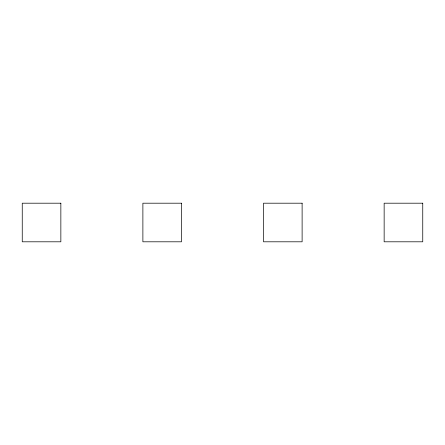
<?xml version="1.0" encoding="UTF-8"?>
<svg xmlns="http://www.w3.org/2000/svg" width="445" height="445" viewBox="0 0 445 445"><rect width="100%" height="100%" fill="white"/><g stroke="black" fill="none" stroke-linecap="round" stroke-linejoin="round"><path stroke-width="0.67" d="M60.854 203.198L22.25 203.198L22.25 241.802L60.854 241.802L60.854 203.198M181.488 203.198L142.884 203.198L142.884 241.802L181.488 241.802L181.488 203.198M302.116 203.198L263.512 203.198L263.512 241.802L302.116 241.802L302.116 203.198M422.75 203.198L384.146 203.198L384.146 241.802L422.75 241.802L422.75 203.198"/></g></svg>
